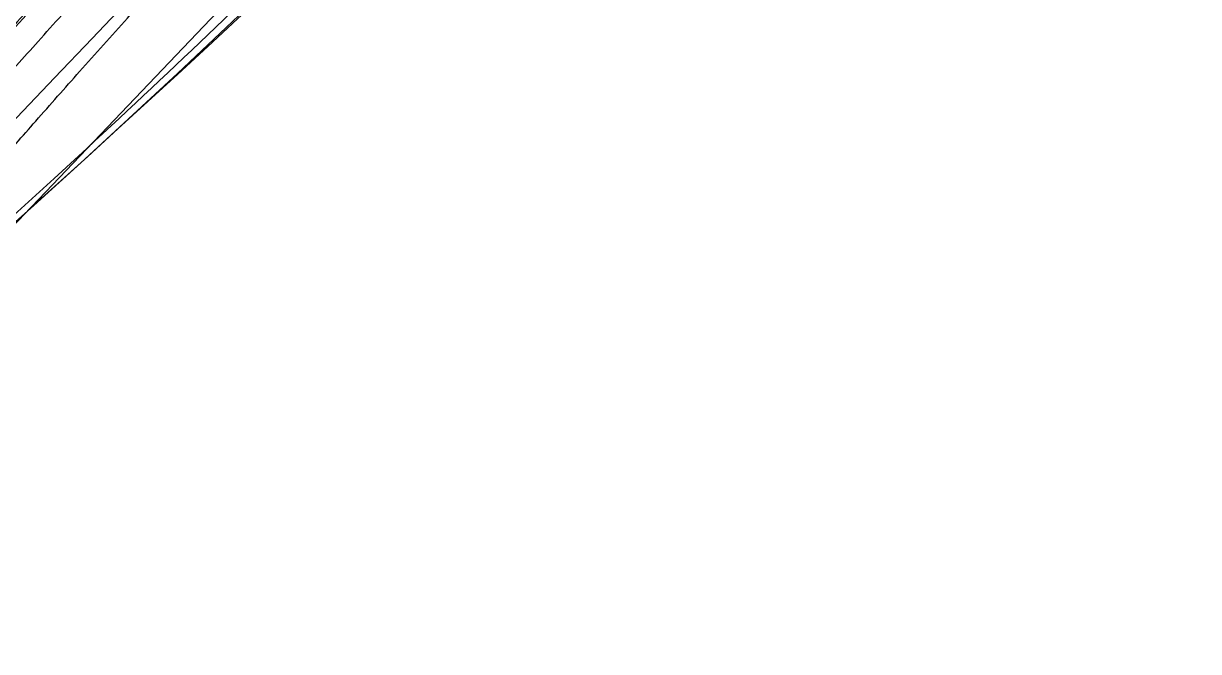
# Model space of a CAD drawing. Header units: millimetres. Extents: x 1145859089 to 1147511753, y -1047484727 to -1047247487.
# Drawn here: x 1146000453.94 to 1146000487.6, y -1047436643.71 to -1047436625.72 of the extents above; entities that cross this region are included whole.
import ezdxf
from ezdxf.xclip import XClip

# ---------------------------------------------------------------- set-up
doc = ezdxf.new("R2010")
doc.units = ezdxf.units.MM
doc.header["$LTSCALE"] = 100
doc.header["$MEASUREMENT"] = 0
doc.header["$XCLIPFRAME"] = 2
doc.layers.get('0').update_dxf_attribs({"linetype": 'CONTINUOUS'})
doc.layers.add('XREF', color=135, linetype='CONTINUOUS')
doc.layers.add('단지배치도$0$W240910', color=135, linetype='CONTINUOUS')

# ---------------------------------------------------------------- blocks, each defined once
blk = doc.blocks.new('단지배치도$0$zw$9902')
at = {"layer": '단지배치도$0$W240910', "linetype": 'ByBlock', "ltscale": 20}
for p, q in [((62296.523, -65279.298), (62410.382, -65159.882)), ((62320.348, -65255.164), (62318.918, -65256.523)), ((62318.918, -65256.523), (62317.521, -65257.839)), ((62317.521, -65257.839), (62316.124, -65259.14)), ((62316.124, -65259.14), (62314.753, -65260.4)), ((62314.753, -65260.4), (62313.403, -65261.623)), ((62313.403, -65261.623), (62312.014, -65262.86))]:
    blk.add_line(p, q, dxfattribs=at)
at = {"layer": '단지배치도$0$W240910'}
for radius in [11431.377, 11931.377]:
    blk.add_arc((57394.291, -57699.4), radius, 251.6277496, 321.4181311, dxfattribs=at)
at = {"layer": '단지배치도$0$W240910', "linetype": 'ByBlock', "ltscale": 20}
for centre, radius, start, end in [((83110.002, -85034.369), 28703.079, 136.1634005, 136.5659855), ((82768.959, -84709.197), 28226.861, 136.1617134, 136.5676793)]:
    blk.add_arc(centre, radius, start, end, dxfattribs=at)
blk.add_ellipse((61988.099, -64900.376), major_axis=(11.578, -485.991), ratio=1, start_param=0.708795, end_param=0.862005, dxfattribs=at)
for points, knots in [([(62371.085, -65196.456), (62371.004, -65196.523), (62370.803, -65196.691), (62370.473, -65196.976), (62370.074, -65197.327), (62369.621, -65197.734), (62369.095, -65198.214), (62368.478, -65198.786), (62367.757, -65199.463), (62366.922, -65200.255), (62365.965, -65201.173), (62364.874, -65202.23), (62363.632, -65203.444), (62362.222, -65204.832), (62360.625, -65206.416), (62358.822, -65208.217), (62356.789, -65210.26), (62354.5, -65212.575), (62351.924, -65215.196), (62349.026, -65218.161), (62345.77, -65221.512), (62342.091, -65225.322), (62338.007, -65229.576), (62333.751, -65234.04), (62329.677, -65238.34), (62326.025, -65242.219), (62322.819, -65245.644), (62319.986, -65248.69), (62317.481, -65251.397), (62315.27, -65253.803), (62313.317, -65255.939), (62311.598, -65257.833), (62310.086, -65259.509), (62308.76, -65260.99), (62307.602, -65262.294), (62306.593, -65263.44), (62305.717, -65264.444), (62304.961, -65265.32), (62304.315, -65266.077), (62303.769, -65266.725), (62303.312, -65267.276), (62302.924, -65267.751), (62302.59, -65268.168), (62302.314, -65268.52), (62302.149, -65268.736), (62302.081, -65268.827)], [0, 0, 0, 0, 0.313904, 0.785938, 1.309904, 1.908722, 2.610799, 3.446041, 4.432154, 5.579577, 6.898803, 8.409937, 10.137933, 12.10808, 14.347045, 16.883775, 19.753734, 22.995188, 26.650958, 30.776923, 35.433042, 40.668896, 46.665278, 53.123251, 59.172395, 64.435061, 69.106362, 73.246956, 76.916151, 80.169465, 83.05019, 85.596842, 87.844859, 89.823381, 91.559072, 93.077294, 94.402921, 95.55651, 96.548523, 97.389382, 98.09617, 98.698881, 99.226154, 99.701164, 100.041093, 100.041093, 100.041093, 100.041093]), ([(62306.725, -65265.197), (62306.712, -65265.184), (62306.671, -65265.123), (62306.774, -65264.987), (62306.869, -65264.79), (62307.066, -65264.515), (62307.322, -65264.162), (62307.67, -65263.715), (62308.113, -65263.163), (62308.673, -65262.485), (62309.367, -65261.663), (62310.21, -65260.682), (62311.201, -65259.546), (62312.324, -65258.274), (62313.565, -65256.882), (62314.913, -65255.383), (62315.85, -65254.349), (62316.335, -65253.815)], [0, 0, 0, 0, 0.056572, 0.198676, 0.428438, 0.754553, 1.189399, 1.747264, 2.448512, 3.315932, 4.382281, 5.677849, 7.195373, 8.904606, 10.769133, 12.789286, 14.953639, 14.953639, 14.953639, 14.953639]), ([(62307.806, -65266.268), (62308.759, -65265.487), (62310.84, -65263.704), (62315.392, -65259.604), (62318.94, -65256.231), (62321.371, -65253.873)], [0, 0, 0, 0, 3.696381, 8.220258, 18.378708, 18.378708, 18.378708, 18.378708]), ([(62307.806, -65266.268), (62307.778, -65266.241), (62307.812, -65266.142), (62307.863, -65266.031), (62307.945, -65265.887), (62308.058, -65265.711), (62308.212, -65265.489), (62308.411, -65265.215), (62308.67, -65264.874), (62309.002, -65264.451), (62309.425, -65263.925), (62309.955, -65263.281), (62310.613, -65262.497), (62311.418, -65261.553), (62312.384, -65260.437), (62313.502, -65259.161), (62314.753, -65257.747), (62316.125, -65256.211), (62317.147, -65255.077), (62317.711, -65254.452), (62317.778, -65254.379)], [0, 0, 0, 0, 0.119668, 0.23634, 0.396307, 0.604907, 0.869553, 1.203409, 1.623361, 2.152528, 2.817912, 3.645571, 4.656817, 5.888304, 7.367869, 9.082794, 10.978252, 13.032661, 15.261197, 15.557989, 15.557989, 15.557989, 15.557989]), ([(62313.295, -65256.055), (62312.747, -65256.658), (62311.479, -65258.055), (62309.579, -65260.167), (62308.111, -65261.82), (62307.359, -65262.675), (62307.237, -65262.814)], [0, 0, 0, 0, 2.446365, 5.659743, 8.522791, 9.077411, 9.077411, 9.077411, 9.077411])]:
    blk.add_open_spline(points, degree=3, knots=knots, dxfattribs=at)
blk = doc.blocks.new('단지배치도')
blk.add_blockref('단지배치도$0$zw$9902', (141034.193, 142437.157))

msp = doc.modelspace()

# ---------------------------------------------------------------- block references
at = {"layer": 'XREF'}
ref = msp.add_blockref('단지배치도', (1145797106.633357, -1047513806.462535), dxfattribs=at)
XClip(ref).set_block_clipping_path([(72982.4064819524, 34919.7593965298), (360382.4067475507, 255319.7593436697)])

doc.saveas('drawing.dxf')
